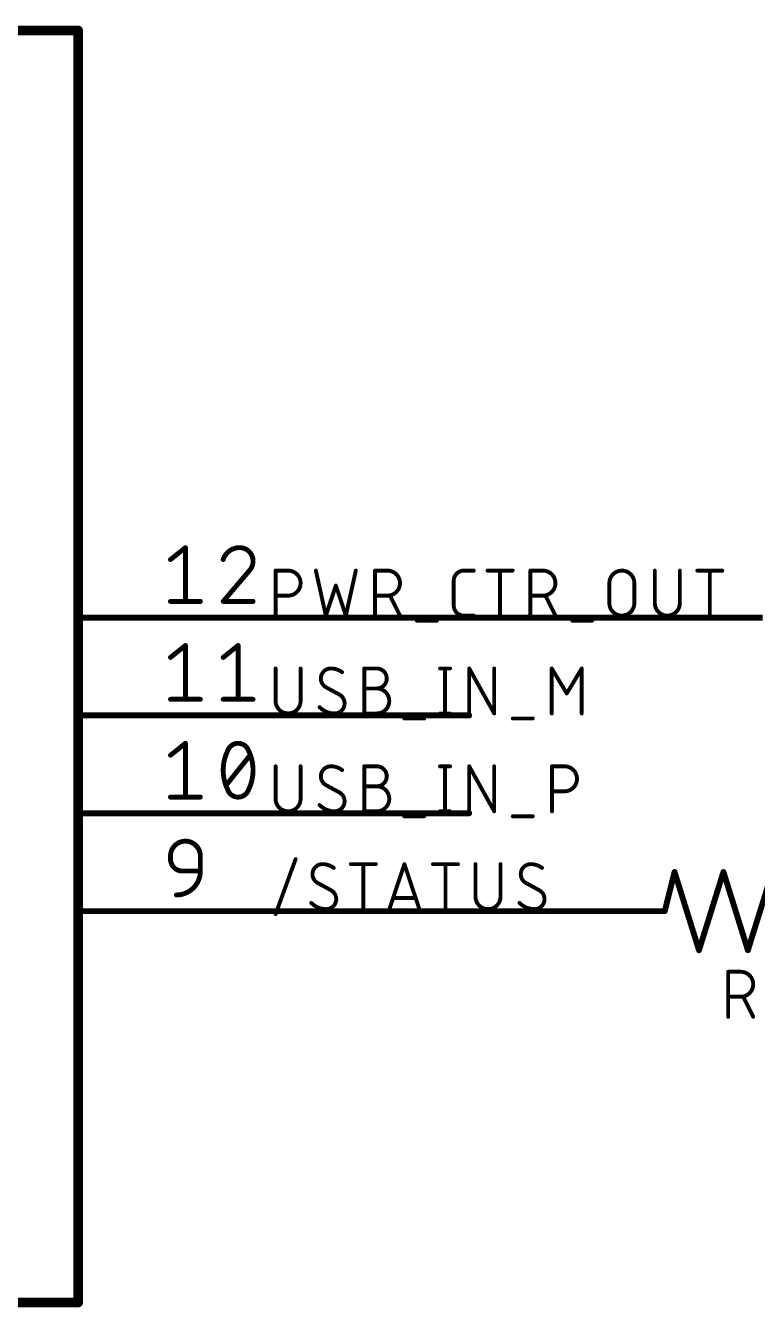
# Model space of a CAD drawing. Extents: x 0 to 261, y -15 to 164.
# Drawn here: x 191.68 to 210.69, y 86.23 to 119.51 of the extents above; entities that cross this region are included whole.
import ezdxf

# ---------------------------------------------------------------- set-up
doc = ezdxf.new("R2010")
doc.units = 0
for name, color, linetype in [('91', 110, 'CONTINUOUS'), ('94', 12, 'CONTINUOUS'), ('95', 253, 'CONTINUOUS')]:
    doc.layers.add(name, color=color, linetype=linetype)

msp = doc.modelspace()

# ---------------------------------------------------------------- linework, layer by layer
at = {"layer": '91', "const_width": 0.1524}
for points in [[(210.82, 104.14), (198.12, 104.14)], [(198.12, 101.6), (203.2, 101.6)], [(198.12, 99.06), (203.2, 99.06)], [(198.12, 96.52), (205.74, 96.52)]]:
    msp.add_lwpolyline(points, dxfattribs=at)
at = {"layer": '91', "const_width": 0.0762}
for points in [[(198.12, 104.1781, 1), (198.12, 104.1019)], [(198.12, 101.6381, 1), (198.12, 101.5619)], [(203.2, 101.5619, 1), (203.2, 101.6381)], [(198.12, 99.0981, 1), (198.12, 99.0219)], [(203.2, 99.0219, 1), (203.2, 99.0981)], [(198.12, 96.5581, 1), (198.12, 96.4819)], [(205.74, 96.4819, 1), (205.74, 96.5581)]]:
    msp.add_lwpolyline(points, format="xyb", dxfattribs=at)
at = {"layer": '94'}
for points, const_width in [([(162.56, 119.38), (193.04, 119.38)], 0.254), ([(193.04, 86.36), (193.04, 119.38)], 0.254), ([(198.12, 104.14), (193.04, 104.14)], 0.1524), ([(198.12, 101.6), (193.04, 101.6)], 0.1524), ([(198.12, 99.06), (193.04, 99.06)], 0.1524), ([(208.534, 97.536), (208.28, 96.52)], 0.1524), ([(209.169, 95.504), (208.534, 97.536)], 0.1524), ([(209.804, 97.536), (209.169, 95.504)], 0.1524), ([(210.439, 95.504), (209.804, 97.536)], 0.1524), ([(211.074, 97.536), (210.439, 95.504)], 0.1524), ([(198.12, 96.52), (193.04, 96.52)], 0.1524), ([(205.74, 96.52), (208.28, 96.52)], 0.1524), ([(193.04, 86.36), (162.56, 86.36)], 0.254)]:
    msp.add_lwpolyline(points, dxfattribs=dict(at, const_width=const_width))
for points, const_width in [([(193.1035, 119.38, 1), (192.9765, 119.38)], 0.127), ([(193.04, 119.3165, 1), (193.04, 119.4435)], 0.127), ([(193.04, 104.1781, 1), (193.04, 104.1019)], 0.0762), ([(198.12, 104.1019, 1), (198.12, 104.1781)], 0.0762), ([(193.04, 101.6381, 1), (193.04, 101.5619)], 0.0762), ([(198.12, 101.5619, 1), (198.12, 101.6381)], 0.0762), ([(193.04, 99.0981, 1), (193.04, 99.0219)], 0.0762), ([(198.12, 99.0219, 1), (198.12, 99.0981)], 0.0762), ([(208.5704, 97.5474, 1), (208.4976, 97.5246)], 0.0762), ([(208.571, 97.5268, 1), (208.497, 97.5452)], 0.0762), ([(209.8404, 97.5474, 1), (209.7676, 97.5246)], 0.0762), ([(209.8404, 97.5246, 1), (209.7676, 97.5474)], 0.0762), ([(193.04, 96.5581, 1), (193.04, 96.4819)], 0.0762), ([(198.12, 96.4819, 1), (198.12, 96.5581)], 0.0762), ([(205.74, 96.5581, 1), (205.74, 96.4819)], 0.0762), ([(208.243, 96.5292, 1), (208.317, 96.5108)], 0.0762), ([(208.28, 96.4819, 1), (208.28, 96.5581)], 0.0762), ([(209.1326, 95.5154, 1), (209.2054, 95.4926)], 0.0762), ([(209.1326, 95.4926, 1), (209.2054, 95.5154)], 0.0762), ([(210.4026, 95.5154, 1), (210.4754, 95.4926)], 0.0762), ([(210.4026, 95.4926, 1), (210.4754, 95.5154)], 0.0762), ([(192.9765, 86.36, 1), (193.1035, 86.36)], 0.127), ([(193.04, 86.2965, 1), (193.04, 86.4235)], 0.127)]:
    msp.add_lwpolyline(points, format="xyb", dxfattribs=dict(at, const_width=const_width))
at = {"layer": '95'}
for points, const_width in [([(195.4403, 105.6457), (195.8284, 105.9561)], 0.127), ([(195.8284, 105.9561), (195.8284, 104.5591)], 0.127), ([(197.4688, 105.3352), (196.8092, 104.5591)], 0.127), ([(198.1708, 104.1908), (198.1708, 105.3592)], 0.1016), ([(198.1708, 105.3592), (198.4954, 105.3592)], 0.1016), ([(199.2164, 105.3592), (199.4761, 104.1908)], 0.1016), ([(199.9954, 104.1908), (200.255, 105.3592)], 0.1016), ([(200.752, 104.1908), (200.752, 105.3592)], 0.1016), ([(200.752, 105.3592), (201.0766, 105.3592)], 0.1016), ([(202.7987, 104.4504), (202.7987, 105.0996)], 0.1016), ([(203.0584, 105.3592), (203.318, 105.3592)], 0.1016), ([(203.6784, 105.3592), (204.3275, 105.3592)], 0.1016), ([(204.0029, 104.1908), (204.0029, 105.3592)], 0.1016), ([(204.7906, 104.1908), (204.7906, 105.3592)], 0.1016), ([(204.7906, 105.3592), (205.1152, 105.3592)], 0.1016), ([(208.0217, 105.3592), (208.0217, 104.5154)], 0.1016), ([(208.6709, 104.5154), (208.6709, 105.3592)], 0.1016), ([(209.1266, 105.3592), (209.7758, 105.3592)], 0.1016), ([(209.4512, 104.1908), (209.4512, 105.3592)], 0.1016), ([(199.4761, 104.1908), (199.7357, 104.9697)], 0.1016), ([(199.7357, 104.9697), (199.9954, 104.1908)], 0.1016), ([(206.8407, 104.5154), (206.8407, 105.0346)], 0.1016), ([(207.4898, 105.0346), (207.4898, 104.5154)], 0.1016), ([(195.4403, 104.5591), (196.2164, 104.5591)], 0.127), ([(196.8092, 104.5591), (197.5853, 104.5591)], 0.127), ([(198.4954, 104.7101), (198.1708, 104.7101)], 0.1016), ([(201.0766, 104.7101), (200.752, 104.7101)], 0.1016), ([(201.4011, 104.1908), (201.1415, 104.7101)], 0.1016), ([(205.1152, 104.7101), (204.7906, 104.7101)], 0.1016), ([(205.4397, 104.1908), (205.1801, 104.7101)], 0.1016), ([(203.318, 104.1908), (203.0584, 104.1908)], 0.1016), ([(201.8383, 104.061), (202.3576, 104.061)], 0.1016), ([(205.8769, 104.061), (206.3962, 104.061)], 0.1016), ([(195.4403, 103.1057), (195.8284, 103.4161)], 0.127), ([(195.8284, 103.4161), (195.8284, 102.0191)], 0.127), ([(196.8092, 103.1057), (197.1972, 103.4161)], 0.127), ([(197.1972, 103.4161), (197.1972, 102.0191)], 0.127), ([(198.1708, 102.8192), (198.1708, 101.9754)], 0.1016), ([(198.8199, 101.9754), (198.8199, 102.8192)], 0.1016), ([(200.4737, 101.6508), (200.4737, 102.8192)], 0.1016), ([(200.4737, 102.8192), (200.7983, 102.8192)], 0.1016), ([(202.4422, 102.8192), (202.7019, 102.8192)], 0.1016), ([(202.572, 102.8192), (202.572, 101.6508)], 0.1016), ([(203.2, 101.6508), (203.2, 102.8192)], 0.1016), ([(203.2, 102.8192), (203.8491, 101.6508)], 0.1016), ([(203.8491, 101.6508), (203.8491, 102.8192)], 0.1016), ([(205.3449, 101.6508), (205.3449, 102.8192)], 0.1016), ([(205.3449, 102.8192), (205.7343, 102.1701)], 0.1016), ([(205.7343, 102.1701), (206.1238, 102.8192)], 0.1016), ([(206.1238, 102.8192), (206.1238, 101.6508)], 0.1016), ([(199.8331, 102.1376), (199.4761, 102.3324)], 0.1016), ([(200.4737, 102.2999), (200.7983, 102.2999)], 0.1016), ([(195.4403, 102.0191), (196.2164, 102.0191)], 0.127), ([(196.8092, 102.0191), (197.5853, 102.0191)], 0.127), ([(200.7983, 101.6508), (200.4737, 101.6508)], 0.1016), ([(201.5123, 101.521), (202.0316, 101.521)], 0.1016), ([(202.4422, 101.6508), (202.7019, 101.6508)], 0.1016), ([(204.3317, 101.521), (204.851, 101.521)], 0.1016), ([(195.4403, 100.5657), (195.8284, 100.8761)], 0.127), ([(195.8284, 100.8761), (195.8284, 99.4791)], 0.127), ([(196.8868, 99.7895), (197.5077, 100.5657)], 0.127), ([(198.1708, 100.2792), (198.1708, 99.4354)], 0.1016), ([(198.8199, 99.4354), (198.8199, 100.2792)], 0.1016), ([(200.4737, 99.1108), (200.4737, 100.2792)], 0.1016), ([(200.4737, 100.2792), (200.7983, 100.2792)], 0.1016), ([(202.4422, 100.2792), (202.7019, 100.2792)], 0.1016), ([(202.572, 100.2792), (202.572, 99.1108)], 0.1016), ([(203.2, 99.1108), (203.2, 100.2792)], 0.1016), ([(203.2, 100.2792), (203.8491, 99.1108)], 0.1016), ([(203.8491, 99.1108), (203.8491, 100.2792)], 0.1016), ([(205.3505, 99.1108), (205.3505, 100.2792)], 0.1016), ([(205.3505, 100.2792), (205.6751, 100.2792)], 0.1016), ([(199.8331, 99.5976), (199.4761, 99.7924)], 0.1016), ([(195.4403, 99.4791), (196.2164, 99.4791)], 0.127), ([(200.4737, 99.7599), (200.7983, 99.7599)], 0.1016), ([(205.6751, 99.6301), (205.3505, 99.6301)], 0.1016), ([(200.7983, 99.1108), (200.4737, 99.1108)], 0.1016), ([(202.4422, 99.1108), (202.7019, 99.1108)], 0.1016), ([(201.5123, 98.981), (202.0316, 98.981)], 0.1016), ([(204.3317, 98.981), (204.851, 98.981)], 0.1016), ([(195.4403, 97.8704), (195.4403, 97.948)], 0.127), ([(196.2164, 97.948), (196.2164, 97.56)], 0.127), ([(198.1708, 96.441), (198.6901, 97.869)], 0.1016), ([(196.2164, 97.56), (195.7507, 97.56)], 0.127), ([(200.1252, 97.7392), (200.7743, 97.7392)], 0.1016), ([(200.4497, 96.5708), (200.4497, 97.7392)], 0.1016), ([(201.1271, 96.5708), (201.5165, 97.7392)], 0.1016), ([(201.5165, 97.7392), (201.906, 96.5708)], 0.1016), ([(202.2588, 97.7392), (202.9079, 97.7392)], 0.1016), ([(202.5833, 96.5708), (202.5833, 97.7392)], 0.1016), ([(203.3637, 97.7392), (203.3637, 96.8954)], 0.1016), ([(204.0128, 96.8954), (204.0128, 97.7392)], 0.1016), ([(199.6158, 97.0576), (199.2588, 97.2524)], 0.1016), ([(205.026, 97.0576), (204.669, 97.2524)], 0.1016), ([(201.8086, 96.8629), (201.2244, 96.8629)], 0.1016), ([(209.9276, 93.7768), (209.9276, 94.9452)], 0.1016), ([(209.9276, 94.9452), (210.2522, 94.9452)], 0.1016), ([(210.2522, 94.2961), (209.9276, 94.2961)], 0.1016), ([(210.5767, 93.7768), (210.3171, 94.2961)], 0.1016)]:
    msp.add_lwpolyline(points, dxfattribs=dict(at, const_width=const_width))
for points, const_width in [([(195.8601, 105.9561, 1), (195.7966, 105.9561)], 0.0635), ([(195.8482, 105.9313, 1), (195.8085, 105.9809)], 0.0635), ([(197.236, 105.9561, 0.3252), (196.8092, 105.6457)], 0.127), ([(197.5853, 105.6069, 0.4142), (197.236, 105.9561)], 0.127), ([(197.236, 105.9879, 1), (197.236, 105.9244)], 0.0635), ([(197.236, 105.9244, 1), (197.236, 105.9878)], 0.0635), ([(195.4205, 105.6704, 1), (195.4601, 105.6209)], 0.0635), ([(196.7789, 105.6554, 1), (196.8394, 105.6359)], 0.0635), ([(197.4688, 105.3352, 0.2053), (197.5853, 105.6069)], 0.127), ([(197.617, 105.6068, 1), (197.5535, 105.6069)], 0.0635), ([(197.5535, 105.6069, 1), (197.617, 105.6069)], 0.0635), ([(197.4469, 105.3582, 1), (197.4907, 105.3122)], 0.0635), ([(197.493, 105.3146, 1), (197.4447, 105.3558)], 0.0635), ([(198.1962, 105.3592, 1), (198.1454, 105.3592)], 0.0508), ([(198.1708, 105.3846, 1), (198.1708, 105.3338)], 0.0508), ([(198.4954, 104.7101, 1), (198.4954, 105.3592)], 0.1016), ([(198.4954, 105.3846, 1), (198.4954, 105.3338)], 0.0508), ([(198.4954, 105.3338, 1), (198.4954, 105.3846)], 0.0508), ([(199.2412, 105.3647, 1), (199.1916, 105.3537)], 0.0508), ([(200.2798, 105.3537, 1), (200.2302, 105.3647)], 0.0508), ([(200.7774, 105.3592, 1), (200.7266, 105.3592)], 0.0508), ([(200.752, 105.3846, 1), (200.752, 105.3338)], 0.0508), ([(201.0766, 104.7101, 1), (201.0766, 105.3592)], 0.1016), ([(201.0766, 105.3846, 1), (201.0766, 105.3338)], 0.0508), ([(201.0766, 105.3338, 1), (201.0766, 105.3846)], 0.0508), ([(203.0584, 105.3592, 0.4142), (202.7987, 105.0996)], 0.1016), ([(202.8241, 105.0996, 1), (202.7733, 105.0996)], 0.0508), ([(203.0584, 105.3846, 1), (203.0584, 105.3338)], 0.0508), ([(203.0584, 105.3338, 1), (203.0584, 105.3846)], 0.0508), ([(203.318, 105.3338, 1), (203.318, 105.3846)], 0.0508), ([(203.6784, 105.3846, 1), (203.6784, 105.3338)], 0.0508), ([(204.0283, 105.3592, 1), (203.9775, 105.3592)], 0.0508), ([(204.3275, 105.3338, 1), (204.3275, 105.3846)], 0.0508), ([(204.816, 105.3592, 1), (204.7652, 105.3592)], 0.0508), ([(204.7906, 105.3846, 1), (204.7906, 105.3338)], 0.0508), ([(205.1152, 104.7101, 1), (205.1152, 105.3592)], 0.1016), ([(205.1152, 105.3846, 1), (205.1152, 105.3338)], 0.0508), ([(205.1152, 105.3338, 1), (205.1152, 105.3846)], 0.0508), ([(207.4898, 105.0346, 1), (206.8407, 105.0346)], 0.1016), ([(208.0471, 105.3592, 1), (207.9964, 105.3592)], 0.0508), ([(208.6963, 105.3592, 1), (208.6455, 105.3592)], 0.0508), ([(209.1266, 105.3846, 1), (209.1266, 105.3338)], 0.0508), ([(209.4766, 105.3592, 1), (209.4258, 105.3592)], 0.0508), ([(209.7758, 105.3338, 1), (209.7758, 105.3846)], 0.0508), ([(199.7598, 104.9778, 1), (199.7116, 104.9617)], 0.0508), ([(199.7598, 104.9617, 1), (199.7116, 104.9778)], 0.0508), ([(202.7733, 105.0996, 1), (202.8241, 105.0996)], 0.0508), ([(206.8661, 105.0346, 1), (206.8153, 105.0346)], 0.0508), ([(206.8153, 105.0346, 1), (206.8661, 105.0346)], 0.0508), ([(207.5152, 105.0346, 1), (207.4644, 105.0346)], 0.0508), ([(207.4644, 105.0346, 1), (207.5152, 105.0346)], 0.0508), ([(195.4403, 104.5909, 1), (195.4403, 104.5273)], 0.0635), ([(195.7966, 104.5591, 1), (195.8601, 104.5591)], 0.0635), ([(196.2164, 104.5273, 1), (196.2164, 104.5909)], 0.0635), ([(196.8092, 104.5909, 1), (196.8092, 104.5273)], 0.0635), ([(196.785, 104.5797, 1), (196.8333, 104.5385)], 0.0635), ([(197.5853, 104.5273, 1), (197.5853, 104.5909)], 0.0635), ([(198.1708, 104.7355, 1), (198.1708, 104.6847)], 0.0508), ([(198.4954, 104.7355, 1), (198.4954, 104.6847)], 0.0508), ([(198.4954, 104.6847, 1), (198.4954, 104.7355)], 0.0508), ([(200.752, 104.7355, 1), (200.752, 104.6847)], 0.0508), ([(201.0766, 104.7355, 1), (201.0766, 104.6847)], 0.0508), ([(201.0766, 104.6847, 1), (201.0766, 104.7355)], 0.0508), ([(201.1642, 104.7214, 1), (201.1188, 104.6987)], 0.0508), ([(202.7987, 104.4504, 0.4142), (203.0584, 104.1908)], 0.1016), ([(202.8241, 104.4504, 1), (202.7733, 104.4504)], 0.0508), ([(204.7906, 104.7355, 1), (204.7906, 104.6847)], 0.0508), ([(205.1152, 104.7355, 1), (205.1152, 104.6847)], 0.0508), ([(205.1152, 104.6847, 1), (205.1152, 104.7355)], 0.0508), ([(205.2028, 104.7214, 1), (205.1574, 104.6987)], 0.0508), ([(206.8407, 104.5154, 1), (207.4898, 104.5154)], 0.1016), ([(206.8661, 104.5154, 1), (206.8153, 104.5154)], 0.0508), ([(206.8153, 104.5154, 1), (206.8661, 104.5154)], 0.0508), ([(207.5152, 104.5154, 1), (207.4644, 104.5154)], 0.0508), ([(207.4644, 104.5154, 1), (207.5152, 104.5154)], 0.0508), ([(208.0217, 104.5154, 1), (208.6709, 104.5154)], 0.1016), ([(208.0471, 104.5154, 1), (207.9964, 104.5154)], 0.0508), ([(207.9964, 104.5154, 1), (208.0471, 104.5154)], 0.0508), ([(208.6963, 104.5154, 1), (208.6455, 104.5154)], 0.0508), ([(208.6455, 104.5154, 1), (208.6963, 104.5154)], 0.0508), ([(198.1454, 104.1908, 1), (198.1962, 104.1908)], 0.0508), ([(199.452, 104.1988, 1), (199.5002, 104.1828)], 0.0508), ([(199.4513, 104.1853, 1), (199.5009, 104.1963)], 0.0508), ([(199.9706, 104.1963, 1), (200.0202, 104.1853)], 0.0508), ([(199.9713, 104.1828, 1), (200.0195, 104.1988)], 0.0508), ([(200.7266, 104.1908, 1), (200.7774, 104.1908)], 0.0508), ([(201.3784, 104.1794, 1), (201.4239, 104.2022)], 0.0508), ([(202.7733, 104.4504, 1), (202.8241, 104.4504)], 0.0508), ([(203.0584, 104.2162, 1), (203.0584, 104.1654)], 0.0508), ([(203.0584, 104.1654, 1), (203.0584, 104.2162)], 0.0508), ([(203.318, 104.1654, 1), (203.318, 104.2162)], 0.0508), ([(203.9775, 104.1908, 1), (204.0283, 104.1908)], 0.0508), ([(204.7652, 104.1908, 1), (204.816, 104.1908)], 0.0508), ([(205.417, 104.1794, 1), (205.4624, 104.2022)], 0.0508), ([(209.4258, 104.1908, 1), (209.4766, 104.1908)], 0.0508), ([(201.8383, 104.0864, 1), (201.8383, 104.0356)], 0.0508), ([(202.3576, 104.0356, 1), (202.3576, 104.0864)], 0.0508), ([(205.8769, 104.0864, 1), (205.8769, 104.0356)], 0.0508), ([(206.3962, 104.0356, 1), (206.3962, 104.0864)], 0.0508), ([(195.4205, 103.1304, 1), (195.4601, 103.0809)], 0.0635), ([(195.8601, 103.4161, 1), (195.7966, 103.4161)], 0.0635), ([(195.8482, 103.3913, 1), (195.8085, 103.4409)], 0.0635), ([(196.7893, 103.1304, 1), (196.829, 103.0809)], 0.0635), ([(197.229, 103.4161, 1), (197.1655, 103.4161)], 0.0635), ([(197.217, 103.3913, 1), (197.1774, 103.4409)], 0.0635), ([(198.1962, 102.8192, 1), (198.1454, 102.8192)], 0.0508), ([(198.8453, 102.8192, 1), (198.7945, 102.8192)], 0.0508), ([(199.6059, 102.8192, 0.4142), (199.3462, 102.5596)], 0.1016), ([(199.898, 102.7218, 0.1623), (199.6059, 102.8192)], 0.1016), ([(199.6059, 102.8446, 1), (199.6059, 102.7938)], 0.0508), ([(199.6059, 102.7938, 1), (199.6059, 102.8446)], 0.0508), ([(200.4991, 102.8192, 1), (200.4483, 102.8192)], 0.0508), ([(200.4737, 102.8446, 1), (200.4737, 102.7938)], 0.0508), ([(200.7983, 102.2999, 1), (200.7983, 102.8192)], 0.1016), ([(200.7983, 102.8446, 1), (200.7983, 102.7938)], 0.0508), ([(200.7983, 102.7938, 1), (200.7983, 102.8446)], 0.0508), ([(202.4422, 102.8446, 1), (202.4422, 102.7938)], 0.0508), ([(202.5974, 102.8192, 1), (202.5466, 102.8192)], 0.0508), ([(202.7019, 102.7938, 1), (202.7019, 102.8446)], 0.0508), ([(203.2254, 102.8192, 1), (203.1746, 102.8192)], 0.0508), ([(203.2222, 102.8315, 1), (203.1778, 102.8069)], 0.0508), ([(203.8745, 102.8192, 1), (203.8237, 102.8192)], 0.0508), ([(205.3703, 102.8192, 1), (205.3195, 102.8192)], 0.0508), ([(205.3667, 102.8323, 1), (205.3231, 102.8061)], 0.0508), ([(206.1492, 102.8192, 1), (206.0984, 102.8192)], 0.0508), ([(206.1456, 102.8061, 1), (206.102, 102.8323)], 0.0508), ([(199.3462, 102.5596, 0.2656), (199.4761, 102.3324)], 0.1016), ([(199.3716, 102.5596, 1), (199.3209, 102.5596)], 0.0508), ([(199.3209, 102.5596, 1), (199.3716, 102.5596)], 0.0508), ([(199.8828, 102.7015, 1), (199.9132, 102.7422)], 0.0508), ([(199.4882, 102.3547, 1), (199.4639, 102.3101)], 0.0508), ([(199.4632, 102.3105, 1), (199.489, 102.3542)], 0.0508), ([(199.9629, 101.9104, 0.2656), (199.8331, 102.1376)], 0.1016), ([(199.846, 102.1595, 1), (199.8202, 102.1157)], 0.0508), ([(199.8209, 102.1153, 1), (199.8452, 102.1599)], 0.0508), ([(200.4737, 102.3253, 1), (200.4737, 102.2745)], 0.0508), ([(200.7983, 101.6508, 1), (200.7983, 102.2999)], 0.1016), ([(200.7983, 102.3253, 1), (200.7983, 102.2745)], 0.0508), ([(200.7983, 102.3253, 1), (200.7983, 102.2745)], 0.0508), ([(200.7983, 102.2745, 1), (200.7983, 102.3253)], 0.0508), ([(205.7126, 102.1832, 1), (205.7561, 102.157)], 0.0508), ([(205.7126, 102.157, 1), (205.7561, 102.1832)], 0.0508), ([(195.4403, 102.0509, 1), (195.4403, 101.9874)], 0.0635), ([(195.7966, 102.0191, 1), (195.8601, 102.0191)], 0.0635), ([(196.2164, 101.9874, 1), (196.2164, 102.0509)], 0.0635), ([(196.8092, 102.0509, 1), (196.8092, 101.9874)], 0.0635), ([(197.1655, 102.0191, 1), (197.229, 102.0191)], 0.0635), ([(197.5853, 101.9874, 1), (197.5853, 102.0509)], 0.0635), ([(198.1708, 101.9754, 1), (198.8199, 101.9754)], 0.1016), ([(198.1962, 101.9754, 1), (198.1454, 101.9754)], 0.0508), ([(198.1454, 101.9754, 1), (198.1962, 101.9754)], 0.0508), ([(198.8453, 101.9754, 1), (198.7945, 101.9754)], 0.0508), ([(198.7945, 101.9754, 1), (198.8453, 101.9754)], 0.0508), ([(199.3138, 101.8131, 0.2), (199.7033, 101.6508)], 0.1016), ([(199.3318, 101.831, 1), (199.2958, 101.7952)], 0.0508), ([(199.7033, 101.6508, 0.4142), (199.9629, 101.9104)], 0.1016), ([(199.9883, 101.9104, 1), (199.9375, 101.9104)], 0.0508), ([(199.9375, 101.9104, 1), (199.9883, 101.9104)], 0.0508), ([(199.7033, 101.6762, 1), (199.7033, 101.6254)], 0.0508), ([(199.7033, 101.6254, 1), (199.7033, 101.6762)], 0.0508), ([(200.4737, 101.6762, 1), (200.4737, 101.6254)], 0.0508), ([(200.4483, 101.6508, 1), (200.4991, 101.6508)], 0.0508), ([(200.7983, 101.6762, 1), (200.7983, 101.6254)], 0.0508), ([(200.7983, 101.6254, 1), (200.7983, 101.6762)], 0.0508), ([(201.5123, 101.5464, 1), (201.5123, 101.4956)], 0.0508), ([(202.0316, 101.4956, 1), (202.0316, 101.5464)], 0.0508), ([(202.4422, 101.6762, 1), (202.4422, 101.6254)], 0.0508), ([(202.5466, 101.6508, 1), (202.5974, 101.6508)], 0.0508), ([(202.7019, 101.6254, 1), (202.7019, 101.6762)], 0.0508), ([(203.1746, 101.6508, 1), (203.2254, 101.6508)], 0.0508), ([(203.8237, 101.6508, 1), (203.8745, 101.6508)], 0.0508), ([(203.8269, 101.6385, 1), (203.8713, 101.6631)], 0.0508), ([(204.3317, 101.5464, 1), (204.3317, 101.4956)], 0.0508), ([(204.851, 101.4956, 1), (204.851, 101.5464)], 0.0508), ([(205.3195, 101.6508, 1), (205.3703, 101.6508)], 0.0508), ([(206.0984, 101.6508, 1), (206.1492, 101.6508)], 0.0508), ([(195.8601, 100.8761, 1), (195.7966, 100.8761)], 0.0635), ([(195.8482, 100.8513, 1), (195.8085, 100.9009)], 0.0635), ([(197.1972, 100.8761, 0.3205), (196.9256, 100.6821)], 0.127), ([(197.4688, 100.6821, 0.3205), (197.1972, 100.8761)], 0.127), ([(197.1972, 100.9078, 1), (197.1972, 100.8444)], 0.0635), ([(197.1972, 100.8444, 1), (197.1972, 100.9078)], 0.0635), ([(195.4205, 100.5904, 1), (195.4601, 100.5409)], 0.0635), ([(196.9256, 100.6821, 0.1139), (196.8092, 100.1776)], 0.127), ([(196.8955, 100.6924, 1), (196.9556, 100.6718)], 0.0635), ([(196.9541, 100.6682, 1), (196.897, 100.696)], 0.0635), ([(197.5853, 100.1776, 0.1139), (197.4688, 100.6821)], 0.127), ([(197.4974, 100.696, 1), (197.4403, 100.6682)], 0.0635), ([(197.4388, 100.6718, 1), (197.4989, 100.6924)], 0.0635), ([(197.5324, 100.5458, 1), (197.4829, 100.5855)], 0.0635), ([(196.8092, 100.1776, 0.1139), (196.9256, 99.6731)], 0.127), ([(196.8409, 100.1776, 1), (196.7774, 100.1776)], 0.0635), ([(196.7774, 100.1776, 1), (196.8409, 100.1776)], 0.0635), ([(197.4688, 99.6731, 0.1139), (197.5853, 100.1776)], 0.127), ([(197.617, 100.1776, 1), (197.5535, 100.1776)], 0.0635), ([(197.5535, 100.1776, 1), (197.617, 100.1776)], 0.0635), ([(198.1962, 100.2792, 1), (198.1454, 100.2792)], 0.0508), ([(198.8453, 100.2792, 1), (198.7945, 100.2792)], 0.0508), ([(199.6059, 100.2792, 0.4142), (199.3462, 100.0196)], 0.1016), ([(199.898, 100.1818, 0.1623), (199.6059, 100.2792)], 0.1016), ([(199.6059, 100.3046, 1), (199.6059, 100.2538)], 0.0508), ([(199.6059, 100.2538, 1), (199.6059, 100.3046)], 0.0508), ([(199.8828, 100.1615, 1), (199.9132, 100.2022)], 0.0508), ([(200.4991, 100.2792, 1), (200.4483, 100.2792)], 0.0508), ([(200.4737, 100.3046, 1), (200.4737, 100.2538)], 0.0508), ([(200.7983, 99.7599, 1), (200.7983, 100.2792)], 0.1016), ([(200.7983, 100.3046, 1), (200.7983, 100.2538)], 0.0508), ([(200.7983, 100.2538, 1), (200.7983, 100.3046)], 0.0508), ([(202.4422, 100.3046, 1), (202.4422, 100.2538)], 0.0508), ([(202.5974, 100.2792, 1), (202.5466, 100.2792)], 0.0508), ([(202.7019, 100.2538, 1), (202.7019, 100.3046)], 0.0508), ([(203.2254, 100.2792, 1), (203.1746, 100.2792)], 0.0508), ([(203.2222, 100.2915, 1), (203.1778, 100.2669)], 0.0508), ([(203.8745, 100.2792, 1), (203.8237, 100.2792)], 0.0508), ([(205.3759, 100.2792, 1), (205.3251, 100.2792)], 0.0508), ([(205.3505, 100.3046, 1), (205.3505, 100.2538)], 0.0508), ([(205.6751, 99.6301, 1), (205.6751, 100.2792)], 0.1016), ([(205.6751, 100.3046, 1), (205.6751, 100.2538)], 0.0508), ([(205.6751, 100.2538, 1), (205.6751, 100.3046)], 0.0508), ([(196.862, 99.8094, 1), (196.9116, 99.7697)], 0.0635), ([(199.3462, 100.0196, 0.2656), (199.4761, 99.7924)], 0.1016), ([(199.3716, 100.0196, 1), (199.3209, 100.0196)], 0.0508), ([(199.3209, 100.0196, 1), (199.3716, 100.0196)], 0.0508), ([(199.4882, 99.8147, 1), (199.4639, 99.7701)], 0.0508), ([(199.4632, 99.7705, 1), (199.489, 99.8142)], 0.0508), ([(195.4403, 99.5109, 1), (195.4403, 99.4474)], 0.0635), ([(195.7966, 99.4791, 1), (195.8601, 99.4791)], 0.0635), ([(196.2164, 99.4474, 1), (196.2164, 99.5109)], 0.0635), ([(196.9556, 99.6834, 1), (196.8955, 99.6628)], 0.0635), ([(196.9256, 99.6731, 0.3205), (197.1972, 99.4791)], 0.127), ([(196.897, 99.6592, 1), (196.9541, 99.687)], 0.0635), ([(197.1972, 99.4791, 0.3205), (197.4688, 99.6731)], 0.127), ([(197.1972, 99.5108, 1), (197.1972, 99.4474)], 0.0635), ([(197.1972, 99.4474, 1), (197.1972, 99.5108)], 0.0635), ([(197.4403, 99.687, 1), (197.4974, 99.6592)], 0.0635), ([(197.4989, 99.6628, 1), (197.4388, 99.6834)], 0.0635), ([(199.9629, 99.3704, 0.2656), (199.8331, 99.5976)], 0.1016), ([(199.846, 99.6195, 1), (199.8202, 99.5757)], 0.0508), ([(199.8209, 99.5753, 1), (199.8452, 99.6199)], 0.0508), ([(200.4737, 99.7853, 1), (200.4737, 99.7345)], 0.0508), ([(200.7983, 99.1108, 1), (200.7983, 99.7599)], 0.1016), ([(200.7983, 99.7853, 1), (200.7983, 99.7345)], 0.0508), ([(200.7983, 99.7853, 1), (200.7983, 99.7345)], 0.0508), ([(200.7983, 99.7345, 1), (200.7983, 99.7853)], 0.0508), ([(205.3505, 99.6555, 1), (205.3505, 99.6047)], 0.0508), ([(205.6751, 99.6555, 1), (205.6751, 99.6047)], 0.0508), ([(205.6751, 99.6047, 1), (205.6751, 99.6555)], 0.0508), ([(198.1708, 99.4354, 1), (198.8199, 99.4354)], 0.1016), ([(198.1962, 99.4354, 1), (198.1454, 99.4354)], 0.0508), ([(198.1454, 99.4354, 1), (198.1962, 99.4354)], 0.0508), ([(198.8453, 99.4354, 1), (198.7945, 99.4354)], 0.0508), ([(198.7945, 99.4354, 1), (198.8453, 99.4354)], 0.0508), ([(199.3138, 99.2731, 0.2), (199.7033, 99.1108)], 0.1016), ([(199.3318, 99.291, 1), (199.2958, 99.2552)], 0.0508), ([(199.7033, 99.1108, 0.4142), (199.9629, 99.3704)], 0.1016), ([(199.7033, 99.1362, 1), (199.7033, 99.0854)], 0.0508), ([(199.7033, 99.0854, 1), (199.7033, 99.1362)], 0.0508), ([(199.9883, 99.3704, 1), (199.9375, 99.3704)], 0.0508), ([(199.9375, 99.3704, 1), (199.9883, 99.3704)], 0.0508), ([(200.4737, 99.1362, 1), (200.4737, 99.0854)], 0.0508), ([(200.7983, 99.1362, 1), (200.7983, 99.0854)], 0.0508), ([(200.7983, 99.0854, 1), (200.7983, 99.1362)], 0.0508), ([(202.4422, 99.1362, 1), (202.4422, 99.0854)], 0.0508), ([(202.7019, 99.0854, 1), (202.7019, 99.1362)], 0.0508), ([(200.4483, 99.1108, 1), (200.4991, 99.1108)], 0.0508), ([(201.5123, 99.0064, 1), (201.5123, 98.9556)], 0.0508), ([(202.0316, 98.9556, 1), (202.0316, 99.0064)], 0.0508), ([(202.5466, 99.1108, 1), (202.5974, 99.1108)], 0.0508), ([(203.1746, 99.1108, 1), (203.2254, 99.1108)], 0.0508), ([(203.8237, 99.1108, 1), (203.8745, 99.1108)], 0.0508), ([(203.8269, 99.0985, 1), (203.8713, 99.1231)], 0.0508), ([(204.3317, 99.0064, 1), (204.3317, 98.9556)], 0.0508), ([(204.851, 98.9556, 1), (204.851, 99.0064)], 0.0508), ([(205.3251, 99.1108, 1), (205.3759, 99.1108)], 0.0508), ([(196.2164, 97.948, 1), (195.4403, 97.948)], 0.127), ([(195.4403, 97.8704, 0.4142), (195.7507, 97.56)], 0.127), ([(195.472, 97.948, 1), (195.4086, 97.948)], 0.0635), ([(195.4086, 97.948, 1), (195.472, 97.948)], 0.0635), ([(195.472, 97.8704, 1), (195.4086, 97.8704)], 0.0635), ([(195.4086, 97.8704, 1), (195.472, 97.8704)], 0.0635), ([(196.2482, 97.948, 1), (196.1847, 97.948)], 0.0635), ([(196.1847, 97.948, 1), (196.2482, 97.948)], 0.0635), ([(198.714, 97.8603, 1), (198.6662, 97.8777)], 0.0508), ([(195.5955, 96.9391, 0.4142), (196.2164, 97.56)], 0.127), ([(195.7507, 97.5917, 1), (195.7507, 97.5282)], 0.0635), ([(195.7507, 97.5282, 1), (195.7507, 97.5917)], 0.0635), ([(196.2482, 97.56, 1), (196.1847, 97.56)], 0.0635), ([(196.1847, 97.56, 1), (196.2482, 97.56)], 0.0635), ([(196.2164, 97.5282, 1), (196.2164, 97.5917)], 0.0635), ([(199.3886, 97.7392, 0.4142), (199.1289, 97.4796)], 0.1016), ([(199.1289, 97.4796, 0.2656), (199.2588, 97.2524)], 0.1016), ([(199.1543, 97.4796, 1), (199.1035, 97.4796)], 0.0508), ([(199.1035, 97.4796, 1), (199.1543, 97.4796)], 0.0508), ([(199.6807, 97.6418, 0.1623), (199.3886, 97.7392)], 0.1016), ([(199.3886, 97.7646, 1), (199.3886, 97.7138)], 0.0508), ([(199.3886, 97.7138, 1), (199.3886, 97.7646)], 0.0508), ([(199.6654, 97.6215, 1), (199.6959, 97.6622)], 0.0508), ([(200.1252, 97.7646, 1), (200.1252, 97.7138)], 0.0508), ([(200.4751, 97.7392, 1), (200.4243, 97.7392)], 0.0508), ([(200.7743, 97.7138, 1), (200.7743, 97.7646)], 0.0508), ([(201.5406, 97.7472, 1), (201.4924, 97.7312)], 0.0508), ([(201.5406, 97.7312, 1), (201.4924, 97.7472)], 0.0508), ([(202.2588, 97.7646, 1), (202.2588, 97.7138)], 0.0508), ([(202.6087, 97.7392, 1), (202.5579, 97.7392)], 0.0508), ([(202.9079, 97.7138, 1), (202.9079, 97.7646)], 0.0508), ([(203.3891, 97.7392, 1), (203.3383, 97.7392)], 0.0508), ([(204.0382, 97.7392, 1), (203.9874, 97.7392)], 0.0508), ([(204.7988, 97.7392, 0.4142), (204.5391, 97.4796)], 0.1016), ([(204.5391, 97.4796, 0.2656), (204.669, 97.2524)], 0.1016), ([(204.5645, 97.4796, 1), (204.5137, 97.4796)], 0.0508), ([(204.5137, 97.4796, 1), (204.5645, 97.4796)], 0.0508), ([(205.0909, 97.6418, 0.1623), (204.7988, 97.7392)], 0.1016), ([(204.7988, 97.7646, 1), (204.7988, 97.7138)], 0.0508), ([(204.7988, 97.7138, 1), (204.7988, 97.7646)], 0.0508), ([(205.0756, 97.6215, 1), (205.1061, 97.6622)], 0.0508), ([(199.2709, 97.2747, 1), (199.2466, 97.2301)], 0.0508), ([(199.2459, 97.2305, 1), (199.2717, 97.2742)], 0.0508), ([(204.6811, 97.2747, 1), (204.6568, 97.2301)], 0.0508), ([(204.6561, 97.2305, 1), (204.6818, 97.2742)], 0.0508), ([(195.5955, 96.9709, 1), (195.5955, 96.9074)], 0.0635), ([(199.486, 96.5708, 0.4142), (199.7456, 96.8304)], 0.1016), ([(199.7456, 96.8304, 0.2656), (199.6158, 97.0576)], 0.1016), ([(199.6287, 97.0795, 1), (199.6029, 97.0357)], 0.0508), ([(199.6036, 97.0353, 1), (199.6279, 97.0799)], 0.0508), ([(199.771, 96.8304, 1), (199.7202, 96.8304)], 0.0508), ([(199.7202, 96.8304, 1), (199.771, 96.8304)], 0.0508), ([(201.2244, 96.8883, 1), (201.2244, 96.8375)], 0.0508), ([(201.8086, 96.8375, 1), (201.8086, 96.8883)], 0.0508), ([(203.3637, 96.8954, 1), (204.0128, 96.8954)], 0.1016), ([(203.3891, 96.8954, 1), (203.3383, 96.8954)], 0.0508), ([(203.3383, 96.8954, 1), (203.3891, 96.8954)], 0.0508), ([(204.0382, 96.8954, 1), (203.9874, 96.8954)], 0.0508), ([(203.9874, 96.8954, 1), (204.0382, 96.8954)], 0.0508), ([(204.8961, 96.5708, 0.4142), (205.1558, 96.8304)], 0.1016), ([(205.1558, 96.8304, 0.2656), (205.026, 97.0576)], 0.1016), ([(205.0389, 97.0795, 1), (205.0131, 97.0357)], 0.0508), ([(205.0138, 97.0353, 1), (205.0381, 97.0799)], 0.0508), ([(205.1812, 96.8304, 1), (205.1304, 96.8304)], 0.0508), ([(205.1304, 96.8304, 1), (205.1812, 96.8304)], 0.0508), ([(199.0965, 96.7331, 0.2), (199.486, 96.5708)], 0.1016), ([(199.1145, 96.751, 1), (199.0785, 96.7152)], 0.0508), ([(199.486, 96.5962, 1), (199.486, 96.5454)], 0.0508), ([(199.486, 96.5454, 1), (199.486, 96.5962)], 0.0508), ([(200.4243, 96.5708, 1), (200.4751, 96.5708)], 0.0508), ([(201.103, 96.5788, 1), (201.1512, 96.5628)], 0.0508), ([(201.8819, 96.5628, 1), (201.9301, 96.5788)], 0.0508), ([(202.5579, 96.5708, 1), (202.6087, 96.5708)], 0.0508), ([(204.5247, 96.751, 1), (204.4886, 96.7152)], 0.0508), ([(204.5067, 96.7331, 0.2), (204.8961, 96.5708)], 0.1016), ([(204.8961, 96.5962, 1), (204.8961, 96.5454)], 0.0508), ([(204.8961, 96.5454, 1), (204.8961, 96.5962)], 0.0508), ([(198.1469, 96.4497, 1), (198.1947, 96.4323)], 0.0508), ([(209.953, 94.9452, 1), (209.9022, 94.9452)], 0.0508), ([(209.9276, 94.9706, 1), (209.9276, 94.9198)], 0.0508), ([(210.2522, 94.2961, 1), (210.2522, 94.9452)], 0.1016), ([(210.2522, 94.9706, 1), (210.2522, 94.9198)], 0.0508), ([(210.2522, 94.9198, 1), (210.2522, 94.9706)], 0.0508), ([(209.9276, 94.3215, 1), (209.9276, 94.2707)], 0.0508), ([(210.2522, 94.3215, 1), (210.2522, 94.2707)], 0.0508), ([(210.2522, 94.2707, 1), (210.2522, 94.3215)], 0.0508), ([(210.3398, 94.3074, 1), (210.2944, 94.2847)], 0.0508), ([(209.9022, 93.7768, 1), (209.953, 93.7768)], 0.0508), ([(210.554, 93.7654, 1), (210.5995, 93.7882)], 0.0508)]:
    msp.add_lwpolyline(points, format="xyb", dxfattribs=dict(at, const_width=const_width))

doc.saveas('drawing.dxf')
